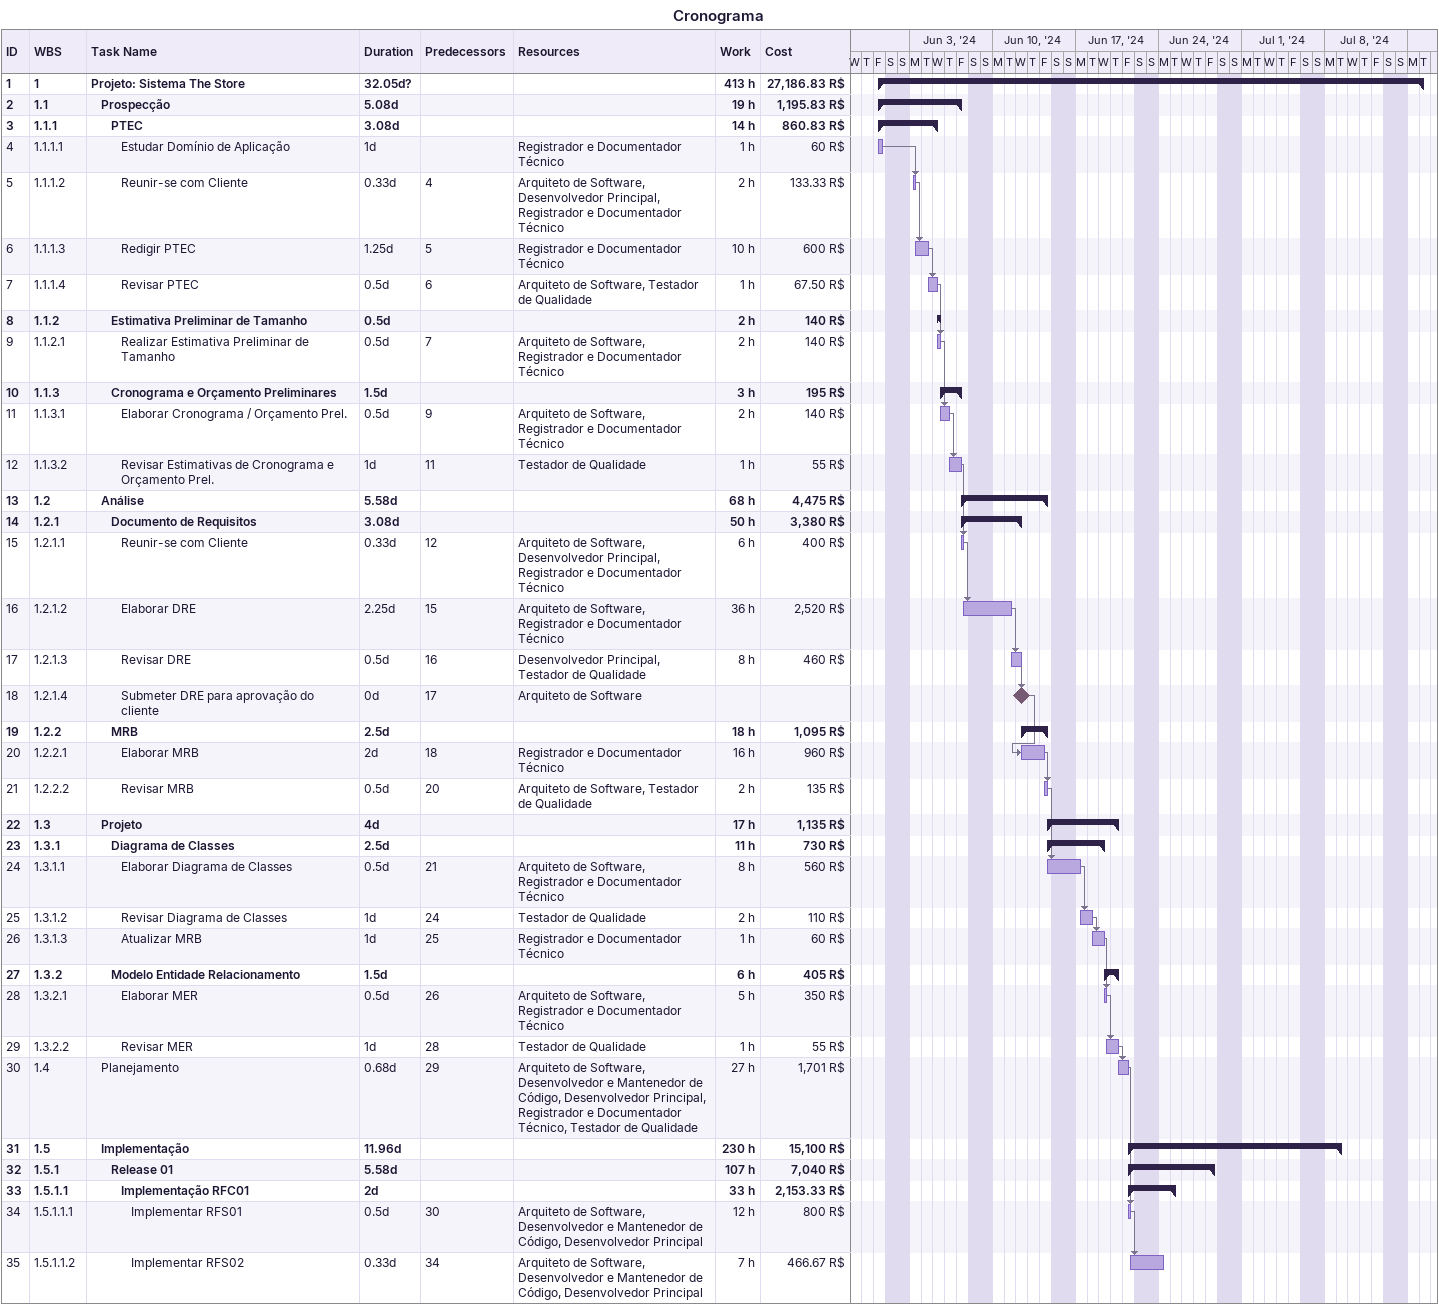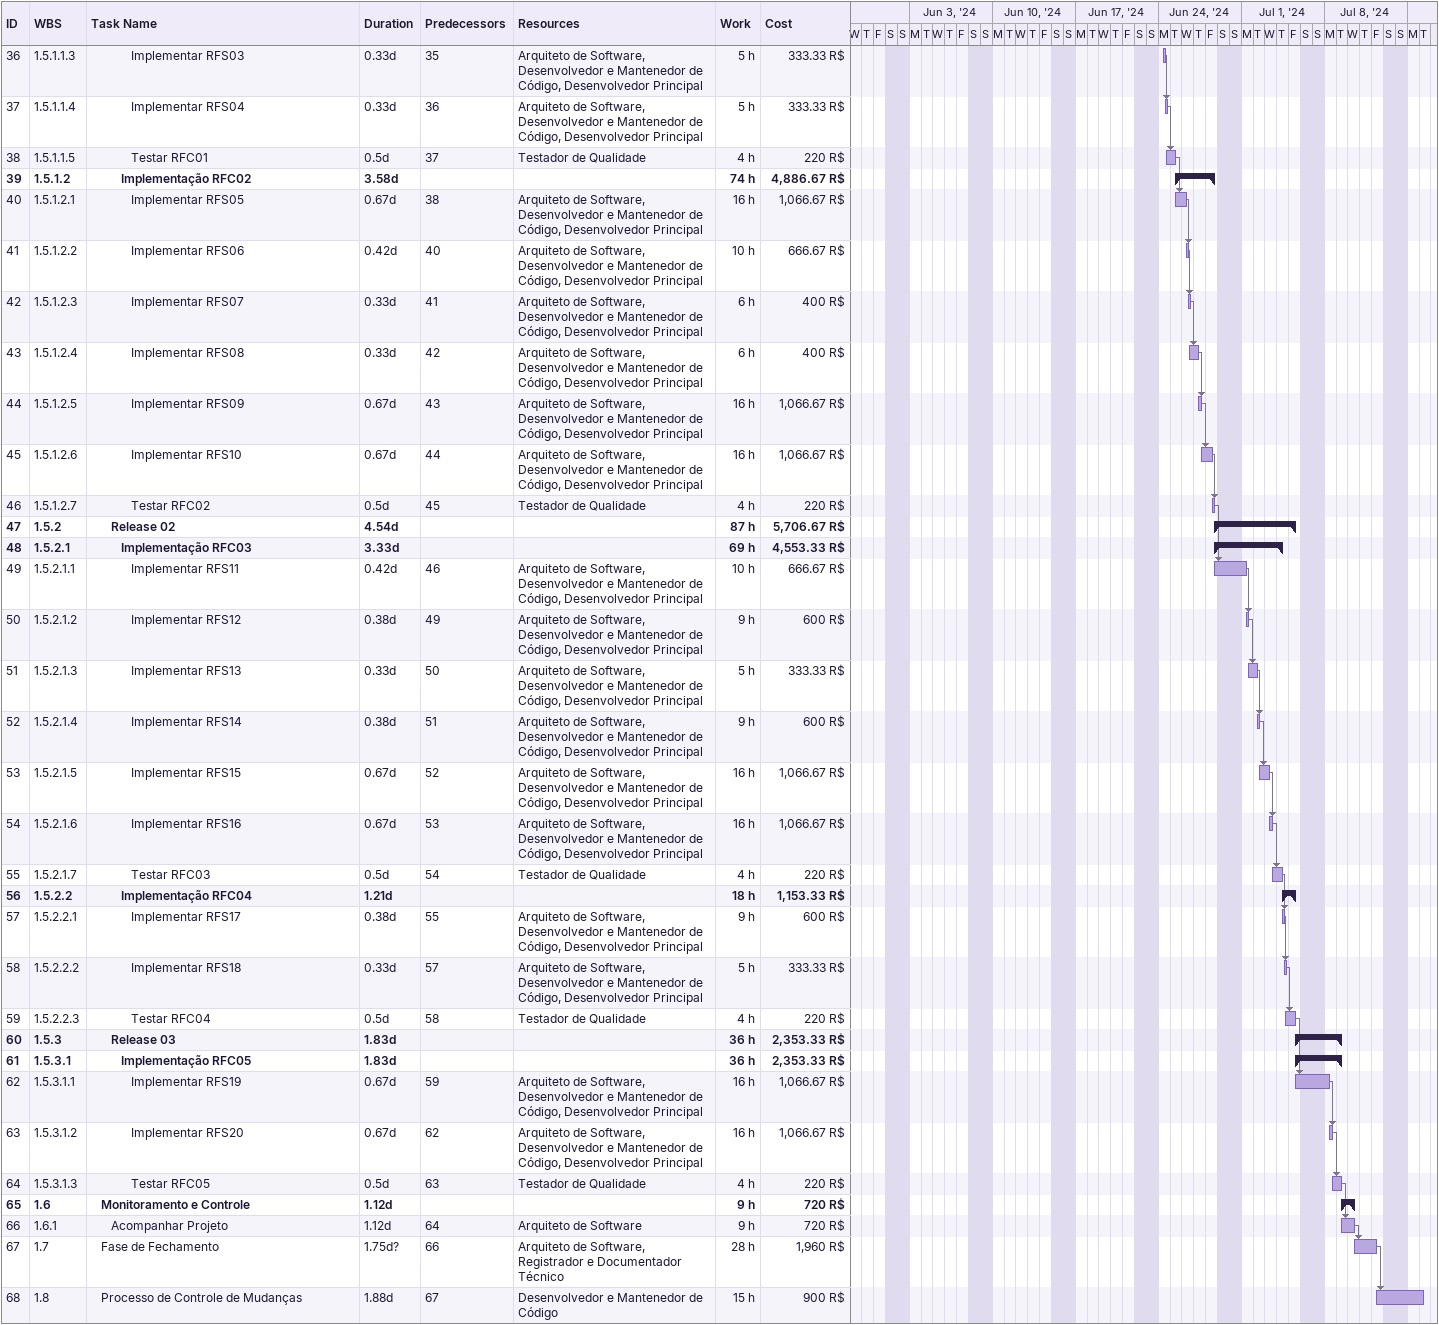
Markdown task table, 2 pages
Cronograma

| ID | WBS | Task | Duration | Start | Finish | Predecessors | Resources | Work (h) | Cost (R$) |
|---|---|---|---|---|---|---|---|---|---|
| 1 | 1 | **Projeto: Sistema The Store** | 32.05d? | 2024-05-31 | 2024-07-16 |  |  | 413 | 27186.83 |
| 2 | 1.1 | **Prospecção** | 5.08d | 2024-05-31 | 2024-06-07 |  |  | 19 | 1195.83 |
| 3 | 1.1.1 | **PTEC** | 3.08d | 2024-05-31 | 2024-06-05 |  |  | 14 | 860.83 |
| 4 | 1.1.1.1 | Estudar Domínio de Aplicação | 1d | 2024-05-31 | 2024-05-31 |  | Registrador e Documentador Técnico | 1 | 60 |
| 5 | 1.1.1.2 | Reunir-se com Cliente | 0.33d | 2024-06-03 | 2024-06-03 | 4 | Arquiteto de Software, Desenvolvedor Principal, Registrador e Documentador Técnico | 2 | 133.33 |
| 6 | 1.1.1.3 | Redigir PTEC | 1.25d | 2024-06-03 | 2024-06-04 | 5 | Registrador e Documentador Técnico | 10 | 600 |
| 7 | 1.1.1.4 | Revisar PTEC | 0.5d | 2024-06-04 | 2024-06-05 | 6 | Arquiteto de Software, Testador de Qualidade | 1 | 67.50 |
| 8 | 1.1.2 | **Estimativa Preliminar de Tamanho** | 0.5d | 2024-06-05 | 2024-06-05 |  |  | 2 | 140 |
| 9 | 1.1.2.1 | Realizar Estimativa Preliminar de Tamanho | 0.5d | 2024-06-05 | 2024-06-05 | 7 | Arquiteto de Software, Registrador e Documentador Técnico | 2 | 140 |
| 10 | 1.1.3 | **Cronograma e Orçamento Preliminares** | 1.5d | 2024-06-05 | 2024-06-07 |  |  | 3 | 195 |
| 11 | 1.1.3.1 | Elaborar Cronograma / Orçamento Prel. | 0.5d | 2024-06-05 | 2024-06-06 | 9 | Arquiteto de Software, Registrador e Documentador Técnico | 2 | 140 |
| 12 | 1.1.3.2 | Revisar Estimativas de Cronograma e Orçamento Prel. | 1d | 2024-06-06 | 2024-06-07 | 11 | Testador de Qualidade | 1 | 55 |
| 13 | 1.2 | **Análise** | 5.58d | 2024-06-07 | 2024-06-14 |  |  | 68 | 4475 |
| 14 | 1.2.1 | **Documento de Requisitos** | 3.08d | 2024-06-07 | 2024-06-12 |  |  | 50 | 3380 |
| 15 | 1.2.1.1 | Reunir-se com Cliente | 0.33d | 2024-06-07 | 2024-06-07 | 12 | Arquiteto de Software, Desenvolvedor Principal, Registrador e Documentador Técnico | 6 | 400 |
| 16 | 1.2.1.2 | Elaborar DRE | 2.25d | 2024-06-07 | 2024-06-11 | 15 | Arquiteto de Software, Registrador e Documentador Técnico | 36 | 2520 |
| 17 | 1.2.1.3 | Revisar DRE | 0.5d | 2024-06-11 | 2024-06-12 | 16 | Desenvolvedor Principal, Testador de Qualidade | 8 | 460 |
| 18 | 1.2.1.4 | Submeter DRE para aprovação do cliente | 0d | 2024-06-12 | 2024-06-12 | 17 | Arquiteto de Software |  |  |
| 19 | 1.2.2 | **MRB** | 2.5d | 2024-06-12 | 2024-06-14 |  |  | 18 | 1095 |
| 20 | 1.2.2.1 | Elaborar MRB | 2d | 2024-06-12 | 2024-06-14 | 18 | Registrador e Documentador Técnico | 16 | 960 |
| 21 | 1.2.2.2 | Revisar MRB | 0.5d | 2024-06-14 | 2024-06-14 | 20 | Arquiteto de Software, Testador de Qualidade | 2 | 135 |
| 22 | 1.3 | **Projeto** | 4d | 2024-06-14 | 2024-06-20 |  |  | 17 | 1135 |
| 23 | 1.3.1 | **Diagrama de Classes** | 2.5d | 2024-06-14 | 2024-06-19 |  |  | 11 | 730 |
| 24 | 1.3.1.1 | Elaborar Diagrama de Classes | 0.5d | 2024-06-14 | 2024-06-17 | 21 | Arquiteto de Software, Registrador e Documentador Técnico | 8 | 560 |
| 25 | 1.3.1.2 | Revisar Diagrama de Classes | 1d | 2024-06-17 | 2024-06-18 | 24 | Testador de Qualidade | 2 | 110 |
| 26 | 1.3.1.3 | Atualizar MRB | 1d | 2024-06-18 | 2024-06-19 | 25 | Registrador e Documentador Técnico | 1 | 60 |
| 27 | 1.3.2 | **Modelo Entidade Relacionamento** | 1.5d | 2024-06-19 | 2024-06-20 |  |  | 6 | 405 |
| 28 | 1.3.2.1 | Elaborar MER | 0.5d | 2024-06-19 | 2024-06-19 | 26 | Arquiteto de Software, Registrador e Documentador Técnico | 5 | 350 |
| 29 | 1.3.2.2 | Revisar MER | 1d | 2024-06-19 | 2024-06-20 | 28 | Testador de Qualidade | 1 | 55 |
| 30 | 1.4 | Planejamento | 0.68d | 2024-06-20 | 2024-06-21 | 29 | Arquiteto de Software, Desenvolvedor e Mantenedor de Código, Desenvolvedor Principal, Registrador e Documentador Técnico, Testador de Qualidade | 27 | 1701 |
| 31 | 1.5 | **Implementação** | 11.96d | 2024-06-21 | 2024-07-09 |  |  | 230 | 15100 |
| 32 | 1.5.1 | **Release 01** | 5.58d | 2024-06-21 | 2024-06-28 |  |  | 107 | 7040 |
| 33 | 1.5.1.1 | **Implementação RFC01** | 2d | 2024-06-21 | 2024-06-25 |  |  | 33 | 2153.33 |
| 34 | 1.5.1.1.1 | Implementar RFS01 | 0.5d | 2024-06-21 | 2024-06-21 | 30 | Arquiteto de Software, Desenvolvedor e Mantenedor de Código, Desenvolvedor Principal | 12 | 800 |
| 35 | 1.5.1.1.2 | Implementar RFS02 | 0.33d | 2024-06-21 | 2024-06-24 | 34 | Arquiteto de Software, Desenvolvedor e Mantenedor de Código, Desenvolvedor Principal | 7 | 466.67 |
| 36 | 1.5.1.1.3 | Implementar RFS03 | 0.33d | 2024-06-24 | 2024-06-24 | 35 | Arquiteto de Software, Desenvolvedor e Mantenedor de Código, Desenvolvedor Principal | 5 | 333.33 |
| 37 | 1.5.1.1.4 | Implementar RFS04 | 0.33d | 2024-06-24 | 2024-06-24 | 36 | Arquiteto de Software, Desenvolvedor e Mantenedor de Código, Desenvolvedor Principal | 5 | 333.33 |
| 38 | 1.5.1.1.5 | Testar RFC01 | 0.5d | 2024-06-24 | 2024-06-25 | 37 | Testador de Qualidade | 4 | 220 |
| 39 | 1.5.1.2 | **Implementação RFC02** | 3.58d | 2024-06-25 | 2024-06-28 |  |  | 74 | 4886.67 |
| 40 | 1.5.1.2.1 | Implementar RFS05 | 0.67d | 2024-06-25 | 2024-06-26 | 38 | Arquiteto de Software, Desenvolvedor e Mantenedor de Código, Desenvolvedor Principal | 16 | 1066.67 |
| 41 | 1.5.1.2.2 | Implementar RFS06 | 0.42d | 2024-06-26 | 2024-06-26 | 40 | Arquiteto de Software, Desenvolvedor e Mantenedor de Código, Desenvolvedor Principal | 10 | 666.67 |
| 42 | 1.5.1.2.3 | Implementar RFS07 | 0.33d | 2024-06-26 | 2024-06-26 | 41 | Arquiteto de Software, Desenvolvedor e Mantenedor de Código, Desenvolvedor Principal | 6 | 400 |
| 43 | 1.5.1.2.4 | Implementar RFS08 | 0.33d | 2024-06-26 | 2024-06-27 | 42 | Arquiteto de Software, Desenvolvedor e Mantenedor de Código, Desenvolvedor Principal | 6 | 400 |
| 44 | 1.5.1.2.5 | Implementar RFS09 | 0.67d | 2024-06-27 | 2024-06-27 | 43 | Arquiteto de Software, Desenvolvedor e Mantenedor de Código, Desenvolvedor Principal | 16 | 1066.67 |
| 45 | 1.5.1.2.6 | Implementar RFS10 | 0.67d | 2024-06-27 | 2024-06-28 | 44 | Arquiteto de Software, Desenvolvedor e Mantenedor de Código, Desenvolvedor Principal | 16 | 1066.67 |
| 46 | 1.5.1.2.7 | Testar RFC02 | 0.5d | 2024-06-28 | 2024-06-28 | 45 | Testador de Qualidade | 4 | 220 |
| 47 | 1.5.2 | **Release 02** | 4.54d | 2024-06-28 | 2024-07-05 |  |  | 87 | 5706.67 |
| 48 | 1.5.2.1 | **Implementação RFC03** | 3.33d | 2024-06-28 | 2024-07-04 |  |  | 69 | 4553.33 |
| 49 | 1.5.2.1.1 | Implementar RFS11 | 0.42d | 2024-06-28 | 2024-07-01 | 46 | Arquiteto de Software, Desenvolvedor e Mantenedor de Código, Desenvolvedor Principal | 10 | 666.67 |
| 50 | 1.5.2.1.2 | Implementar RFS12 | 0.38d | 2024-07-01 | 2024-07-01 | 49 | Arquiteto de Software, Desenvolvedor e Mantenedor de Código, Desenvolvedor Principal | 9 | 600 |
| 51 | 1.5.2.1.3 | Implementar RFS13 | 0.33d | 2024-07-01 | 2024-07-02 | 50 | Arquiteto de Software, Desenvolvedor e Mantenedor de Código, Desenvolvedor Principal | 5 | 333.33 |
| 52 | 1.5.2.1.4 | Implementar RFS14 | 0.38d | 2024-07-02 | 2024-07-02 | 51 | Arquiteto de Software, Desenvolvedor e Mantenedor de Código, Desenvolvedor Principal | 9 | 600 |
| 53 | 1.5.2.1.5 | Implementar RFS15 | 0.67d | 2024-07-02 | 2024-07-03 | 52 | Arquiteto de Software, Desenvolvedor e Mantenedor de Código, Desenvolvedor Principal | 16 | 1066.67 |
| 54 | 1.5.2.1.6 | Implementar RFS16 | 0.67d | 2024-07-03 | 2024-07-03 | 53 | Arquiteto de Software, Desenvolvedor e Mantenedor de Código, Desenvolvedor Principal | 16 | 1066.67 |
| 55 | 1.5.2.1.7 | Testar RFC03 | 0.5d | 2024-07-03 | 2024-07-04 | 54 | Testador de Qualidade | 4 | 220 |
| 56 | 1.5.2.2 | **Implementação RFC04** | 1.21d | 2024-07-04 | 2024-07-05 |  |  | 18 | 1153.33 |
| 57 | 1.5.2.2.1 | Implementar RFS17 | 0.38d | 2024-07-04 | 2024-07-04 | 55 | Arquiteto de Software, Desenvolvedor e Mantenedor de Código, Desenvolvedor Principal | 9 | 600 |
| 58 | 1.5.2.2.2 | Implementar RFS18 | 0.33d | 2024-07-04 | 2024-07-04 | 57 | Arquiteto de Software, Desenvolvedor e Mantenedor de Código, Desenvolvedor Principal | 5 | 333.33 |
| 59 | 1.5.2.2.3 | Testar RFC04 | 0.5d | 2024-07-04 | 2024-07-05 | 58 | Testador de Qualidade | 4 | 220 |
| 60 | 1.5.3 | **Release 03** | 1.83d | 2024-07-05 | 2024-07-09 |  |  | 36 | 2353.33 |
| 61 | 1.5.3.1 | **Implementação RFC05** | 1.83d | 2024-07-05 | 2024-07-09 |  |  | 36 | 2353.33 |
| 62 | 1.5.3.1.1 | Implementar RFS19 | 0.67d | 2024-07-05 | 2024-07-08 | 59 | Arquiteto de Software, Desenvolvedor e Mantenedor de Código, Desenvolvedor Principal | 16 | 1066.67 |
| 63 | 1.5.3.1.2 | Implementar RFS20 | 0.67d | 2024-07-08 | 2024-07-08 | 62 | Arquiteto de Software, Desenvolvedor e Mantenedor de Código, Desenvolvedor Principal | 16 | 1066.67 |
| 64 | 1.5.3.1.3 | Testar RFC05 | 0.5d | 2024-07-08 | 2024-07-09 | 63 | Testador de Qualidade | 4 | 220 |
| 65 | 1.6 | **Monitoramento e Controle** | 1.12d | 2024-07-09 | 2024-07-10 |  |  | 9 | 720 |
| 66 | 1.6.1 | Acompanhar Projeto | 1.12d | 2024-07-09 | 2024-07-10 | 64 | Arquiteto de Software | 9 | 720 |
| 67 | 1.7 | Fase de Fechamento | 1.75d? | 2024-07-10 | 2024-07-12 | 66 | Arquiteto de Software, Registrador e Documentador Técnico | 28 | 1960 |
| 68 | 1.8 | Processo de Controle de Mudanças | 1.88d | 2024-07-12 | 2024-07-16 | 67 | Desenvolvedor e Mantenedor de Código | 15 | 900 |
